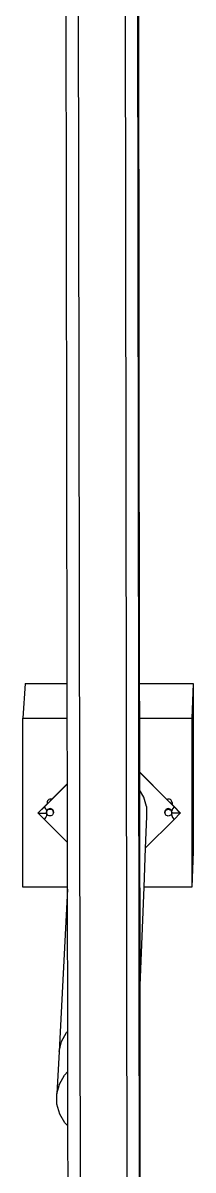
# Model space of a CAD drawing. Header units: inches. Extents: x -614 to 848, y -1045 to 1103.
# Drawn here: x -45.3 to -25.1, y -791.9 to -655.2 of the extents above; entities that cross this region are included whole.
import ezdxf

# ---------------------------------------------------------------- set-up
doc = ezdxf.new("R2010")
doc.units = ezdxf.units.IN
doc.header["$MEASUREMENT"] = 0

msp = doc.modelspace()

# ---------------------------------------------------------------- linework, layer by layer
for p, q in [((-38.10485, -1044.7934), (-41.30631, 1015.55191)), ((-32.59127, -1044.7934), (-35.32949, 1015.55191)), ((-31.14033, -1044.7934), (-33.75664, 1015.55191)), ((-31.67602, -571.94931), (-31.47075, -733.9488)), ((-40.05719, -733.9488), (-40.29761, -584.90229)), ((-45.08974, -733.9488), (-45.34243, -738.06204)), ((-45.08974, -733.9488), (-40.05719, -733.9488)), ((-40.05056, -738.06204), (-40.05719, -733.9488)), ((-31.47075, -733.9488), (-25.06197, -733.9488)), ((-31.47075, -733.9488), (-31.46554, -738.06204)), ((-25.06197, -733.9488), (-25.20242, -738.06204)), ((-25.06197, -733.9488), (-25.06197, -753.97657)), ((-45.34243, -738.06204), (-40.05056, -738.06204)), ((-45.34243, -758.20205), (-45.34243, -738.06204)), ((-40.03796, -745.87197), (-40.05056, -738.06204)), ((-31.46554, -738.06204), (-25.20242, -738.06204)), ((-31.46554, -738.06204), (-31.4574, -744.47989)), ((-25.20242, -738.06204), (-25.20242, -758.20205)), ((-31.4574, -744.47989), (-28.17396, -747.76334)), ((-31.4574, -744.47989), (-31.45737, -744.50925)), ((-31.45737, -744.50925), (-27.32945, -748.63716)), ((-31.45737, -744.50925), (-31.45471, -746.60598)), ((-41.9033, -747.73731), (-40.03796, -745.87197)), ((-41.88444, -747.74512), (-40.03792, -745.8986)), ((-40.03792, -745.8986), (-40.03796, -745.87197)), ((-40.02665, -752.88068), (-40.03792, -745.8986)), ((-42.42943, -748.26344), (-41.9033, -747.73731)), ((-42.42162, -748.2823), (-41.88444, -747.74512)), ((-42.33065, -747.83608), (-42.39717, -747.92277)), ((-42.24396, -747.76957), (-42.33065, -747.83608)), ((-42.14302, -747.72775), (-42.24396, -747.76957)), ((-42.03469, -747.71349), (-42.14302, -747.72775)), ((-41.92636, -747.72775), (-42.03469, -747.71349)), ((-41.9033, -747.73731), (-41.92636, -747.72775)), ((-41.88444, -747.74512), (-41.9033, -747.73731)), ((-30.93348, -747.48341), (-31.45471, -746.60598)), ((-31.45471, -746.60598), (-31.42514, -769.94587)), ((-30.61661, -748.60981), (-30.93348, -747.48341)), ((-28.08806, -747.72775), (-28.17396, -747.76334)), ((-28.17396, -747.76334), (-27.56984, -748.36745)), ((-27.97973, -747.71349), (-28.08806, -747.72775)), ((-27.8714, -747.72775), (-27.97973, -747.71349)), ((-27.77045, -747.76957), (-27.8714, -747.72775)), ((-27.68377, -747.83608), (-27.77045, -747.76957)), ((-27.61725, -747.92277), (-27.68377, -747.83608)), ((-43.52168, -749.35569), (-42.77486, -748.60887)), ((-43.50835, -749.36903), (-42.77648, -748.63716)), ((-42.77486, -748.60887), (-42.77648, -748.63716)), ((-42.77648, -748.63716), (-42.76328, -748.62396)), ((-42.60863, -748.85591), (-42.77648, -748.63716)), ((-42.77486, -748.60887), (-42.46258, -748.29659)), ((-42.76328, -748.62396), (-42.77486, -748.60887)), ((-42.76328, -748.62396), (-42.46418, -748.32487)), ((-42.50311, -749.11064), (-42.60863, -748.85591)), ((-42.51691, -749.15038), (-42.53119, -749.25888)), ((-42.51691, -749.15038), (-42.53119, -749.25888)), ((-42.51691, -749.15038), (-42.53119, -749.25888)), ((-42.53119, -749.25888), (-42.51691, -749.36737)), ((-42.53119, -749.25888), (-42.51691, -749.36737)), ((-42.53119, -749.25888), (-42.51691, -749.36737)), ((-42.5172, -749.26397), (-42.52022, -749.31729)), ((-42.52022, -749.31729), (-42.51513, -749.2786)), ((-42.5174, -749.26257), (-42.50311, -749.15408)), ((-42.5172, -749.26397), (-42.5174, -749.26257)), ((-42.51513, -749.2786), (-42.5172, -749.26397)), ((-42.47503, -749.04928), (-42.51691, -749.15038)), ((-42.47503, -749.04928), (-42.51691, -749.15038)), ((-42.47503, -749.04928), (-42.51691, -749.15038)), ((-42.51513, -749.2786), (-42.50643, -749.21248)), ((-42.50643, -749.21248), (-42.49374, -749.18185)), ((-42.49877, -749.1436), (-42.50311, -749.11064)), ((-42.49877, -749.1436), (-42.50311, -749.15408)), ((-42.46123, -749.05298), (-42.49877, -749.1436)), ((-42.49374, -749.18185), (-42.49877, -749.1436)), ((-42.49374, -749.18185), (-42.46597, -749.11482)), ((-42.40841, -748.96246), (-42.47503, -749.04928)), ((-42.40841, -748.96246), (-42.47503, -749.04928)), ((-42.40841, -748.96246), (-42.47503, -749.04928)), ((-42.46597, -749.11482), (-42.40162, -749.03095)), ((-42.46418, -748.32487), (-42.42162, -748.2823)), ((-42.46258, -748.29659), (-42.46418, -748.32487)), ((-42.45324, -748.13205), (-42.46258, -748.29659)), ((-42.46258, -748.29659), (-42.42943, -748.26344)), ((-42.46123, -749.05298), (-42.39831, -748.97256)), ((-42.43898, -748.02372), (-42.45324, -748.13205)), ((-42.45324, -748.13205), (-42.43898, -748.24038)), ((-42.39717, -747.92277), (-42.43898, -748.02372)), ((-42.43898, -748.24038), (-42.42943, -748.26344)), ((-42.42943, -748.26344), (-42.42162, -748.2823)), ((-42.40162, -749.03095), (-42.36671, -749.00417)), ((-42.39831, -748.97256), (-42.31446, -748.90822)), ((-42.39462, -748.96616), (-42.39831, -748.97256)), ((-42.39831, -748.97256), (-42.36671, -749.00417)), ((-42.3078, -748.89954), (-42.39462, -748.96616)), ((-42.36671, -749.00417), (-42.31775, -748.9666)), ((-42.31775, -748.9666), (-42.22009, -748.92615)), ((-42.31446, -748.90822), (-42.2168, -748.86777)), ((-42.2067, -748.85767), (-42.3078, -748.89954)), ((-42.22009, -748.92615), (-42.11529, -748.91235)), ((-42.2168, -748.86777), (-42.112, -748.85397)), ((-42.09821, -748.84338), (-42.2067, -748.85767)), ((-42.11529, -748.91235), (-42.01048, -748.92615)), ((-42.112, -748.85397), (-42.00721, -748.86777)), ((-41.98971, -748.85767), (-42.09821, -748.84338)), ((-42.01048, -748.92615), (-41.91282, -748.9666)), ((-42.00721, -748.86777), (-41.90955, -748.90822)), ((-41.88861, -748.89954), (-41.98971, -748.85767)), ((-41.91282, -748.9666), (-41.82895, -749.03095)), ((-41.90955, -748.90822), (-41.82569, -748.97256)), ((-41.80179, -748.96616), (-41.88861, -748.89954)), ((-41.82895, -749.03095), (-41.7646, -749.11482)), ((-41.82569, -748.97256), (-41.76134, -749.05642)), ((-41.74897, -749.04928), (-41.81559, -748.96246)), ((-41.74897, -749.04928), (-41.81559, -748.96246)), ((-41.74897, -749.04928), (-41.81559, -748.96246)), ((-41.7646, -749.11482), (-41.72415, -749.21248)), ((-41.76134, -749.05642), (-41.72089, -749.15408)), ((-41.7071, -749.15038), (-41.74897, -749.04928)), ((-41.7071, -749.15038), (-41.74897, -749.04928)), ((-41.7071, -749.15038), (-41.74897, -749.04928)), ((-41.72415, -749.21248), (-41.71257, -749.30043)), ((-41.72089, -749.15408), (-41.7071, -749.25888)), ((-41.7071, -749.25888), (-41.71257, -749.30043)), ((-41.7071, -749.25888), (-41.71035, -749.31729)), ((-41.69281, -749.25888), (-41.7071, -749.15038)), ((-41.69281, -749.25888), (-41.7071, -749.15038)), ((-41.69281, -749.25888), (-41.7071, -749.15038)), ((-41.7071, -749.36737), (-41.69281, -749.25888)), ((-41.7071, -749.36737), (-41.69281, -749.25888)), ((-41.7071, -749.36737), (-41.69281, -749.25888)), ((-30.61661, -748.60981), (-30.60206, -749.77984)), ((-28.41682, -749.16418), (-28.4311, -749.27267)), ((-28.41682, -749.16418), (-28.4311, -749.27267)), ((-28.41682, -749.16418), (-28.4311, -749.27267)), ((-28.4311, -749.27267), (-28.41682, -749.38117)), ((-28.4311, -749.27267), (-28.41682, -749.38117)), ((-28.4311, -749.27267), (-28.41682, -749.38117)), ((-28.41682, -749.27267), (-28.41903, -749.33109)), ((-28.37494, -749.06308), (-28.41682, -749.16418)), ((-28.37494, -749.06308), (-28.41682, -749.16418)), ((-28.37494, -749.06308), (-28.41682, -749.16418)), ((-28.41682, -749.27267), (-28.40302, -749.16788)), ((-28.41408, -749.29347), (-28.41682, -749.27267)), ((-28.41408, -749.29347), (-28.40523, -749.22628)), ((-28.40523, -749.22628), (-28.36478, -749.12862)), ((-28.40302, -749.16788), (-28.36257, -749.07022)), ((-28.30832, -748.97626), (-28.37494, -749.06308)), ((-28.30832, -748.97626), (-28.37494, -749.06308)), ((-28.30832, -748.97626), (-28.37494, -749.06308)), ((-28.36478, -749.12862), (-28.30043, -749.04475)), ((-28.36257, -749.07022), (-28.29822, -748.98636)), ((-28.23161, -748.89954), (-28.31842, -748.96616)), ((-28.31842, -748.96616), (-28.29822, -748.98636)), ((-28.30043, -749.04475), (-28.26614, -749.01844)), ((-28.29822, -748.98636), (-28.21436, -748.92201)), ((-28.29822, -748.98636), (-28.26614, -749.01844)), ((-28.26614, -749.01844), (-28.21656, -748.9804)), ((-28.13051, -748.85767), (-28.23161, -748.89954)), ((-28.21656, -748.9804), (-28.1189, -748.93995)), ((-28.21436, -748.92201), (-28.11671, -748.88156)), ((-28.02201, -748.84338), (-28.13051, -748.85767)), ((-28.1189, -748.93995), (-28.01409, -748.92615)), ((-28.11671, -748.88156), (-28.01191, -748.86777)), ((-27.91352, -748.85767), (-28.02201, -748.84338)), ((-28.01409, -748.92615), (-27.90929, -748.93995)), ((-28.01191, -748.86777), (-27.90711, -748.88156)), ((-27.81242, -748.89954), (-27.91352, -748.85767)), ((-27.90929, -748.93995), (-27.81163, -748.9804)), ((-27.90711, -748.88156), (-27.80946, -748.92201)), ((-27.7256, -748.96616), (-27.81242, -748.89954)), ((-27.81163, -748.9804), (-27.72776, -749.04475)), ((-27.80946, -748.92201), (-27.7256, -748.98636)), ((-27.72776, -749.04475), (-27.66341, -749.12862)), ((-27.65898, -749.05298), (-27.7256, -748.96616)), ((-27.7256, -748.98636), (-27.66125, -749.07022)), ((-27.64888, -749.06308), (-27.7155, -748.97626)), ((-27.64888, -749.06308), (-27.7155, -748.97626)), ((-27.64888, -749.06308), (-27.7155, -748.97626)), ((-27.66341, -749.12862), (-27.62295, -749.22628)), ((-27.66125, -749.07022), (-27.6208, -749.16788)), ((-27.6171, -749.15408), (-27.65898, -749.05298)), ((-27.607, -749.16418), (-27.64888, -749.06308)), ((-27.607, -749.16418), (-27.64888, -749.06308)), ((-27.607, -749.16418), (-27.64888, -749.06308)), ((-27.62295, -749.22628), (-27.6205, -749.24493)), ((-27.6208, -749.16788), (-27.61558, -749.20755)), ((-27.61558, -749.20755), (-27.6205, -749.24493)), ((-27.6205, -749.24493), (-27.61193, -749.31005)), ((-27.57543, -748.02372), (-27.61725, -747.92277)), ((-27.61282, -749.18661), (-27.6171, -749.15408)), ((-27.61282, -749.18661), (-27.61558, -749.20755)), ((-27.61558, -749.20755), (-27.607, -749.27267)), ((-27.60282, -749.11064), (-27.61282, -749.18661)), ((-27.60282, -749.26257), (-27.61282, -749.18661)), ((-27.607, -749.27267), (-27.61193, -749.31005)), ((-27.60811, -749.30277), (-27.60282, -749.26257)), ((-27.607, -749.27267), (-27.60811, -749.30277)), ((-27.59272, -749.27267), (-27.607, -749.16418)), ((-27.59272, -749.27267), (-27.607, -749.16418)), ((-27.59272, -749.27267), (-27.607, -749.16418)), ((-27.607, -749.38117), (-27.59272, -749.27267)), ((-27.607, -749.38117), (-27.59272, -749.27267)), ((-27.607, -749.38117), (-27.59272, -749.27267)), ((-27.49731, -748.85591), (-27.60282, -749.11064)), ((-27.5842, -748.26155), (-27.57543, -748.24038)), ((-27.56117, -748.13205), (-27.57543, -748.02372)), ((-27.57543, -748.24038), (-27.56117, -748.13205)), ((-27.56117, -748.13205), (-27.56984, -748.36745)), ((-27.56984, -748.36745), (-27.32842, -748.60887)), ((-27.32945, -748.63716), (-27.49731, -748.85591)), ((-27.32842, -748.60887), (-27.32945, -748.63716)), ((-27.32945, -748.63716), (-26.5826, -749.38401)), ((-27.32842, -748.60887), (-26.5816, -749.35569)), ((-43.52168, -749.35569), (-43.52333, -749.38401)), ((-43.52333, -749.38401), (-43.50835, -749.36903)), ((-42.77648, -750.13086), (-43.52333, -749.38401)), ((-43.52333, -749.38401), (-42.51144, -749.38401)), ((-43.52333, -749.38401), (-42.51144, -749.38401)), ((-43.52333, -749.38401), (-42.51144, -749.38401)), ((-43.50835, -749.36903), (-43.52168, -749.35569)), ((-42.77648, -750.13086), (-42.60863, -749.91211)), ((-40.02665, -752.88068), (-42.77648, -750.13086)), ((-42.60863, -749.91211), (-42.50311, -749.65737)), ((-42.50643, -749.42209), (-42.52022, -749.31729)), ((-42.51691, -749.36737), (-42.5121, -749.37897)), ((-42.51691, -749.36737), (-42.5121, -749.37897)), ((-42.51691, -749.36737), (-42.5121, -749.37897)), ((-42.48041, -749.48491), (-42.50643, -749.42209)), ((-42.50311, -749.65737), (-42.48041, -749.48491)), ((-42.46597, -749.51976), (-42.48041, -749.48491)), ((-42.40162, -749.60362), (-42.46597, -749.51976)), ((-42.31775, -749.66798), (-42.40162, -749.60362)), ((-42.22009, -749.70843), (-42.31775, -749.66798)), ((-42.11529, -749.72223), (-42.22009, -749.70843)), ((-42.01048, -749.70843), (-42.11529, -749.72223)), ((-41.91282, -749.66798), (-42.01048, -749.70843)), ((-41.82895, -749.60362), (-41.91282, -749.66798)), ((-41.7646, -749.51976), (-41.82895, -749.60362)), ((-41.72415, -749.42209), (-41.7646, -749.51976)), ((-41.71035, -749.31729), (-41.72415, -749.42209)), ((-41.72153, -749.40221), (-41.70827, -749.37021)), ((-41.72153, -749.40221), (-41.70827, -749.37021)), ((-41.72153, -749.40221), (-41.70827, -749.37021)), ((-41.71257, -749.30043), (-41.71035, -749.31729)), ((-41.70827, -749.37021), (-41.7071, -749.36737)), ((-41.70827, -749.37021), (-41.7071, -749.36737)), ((-41.70827, -749.37021), (-41.7071, -749.36737)), ((-30.60206, -749.77984), (-30.75626, -753.55766)), ((-27.32945, -750.13086), (-30.75626, -753.55766)), ((-28.41903, -749.33109), (-28.41408, -749.29347)), ((-28.40523, -749.43589), (-28.41903, -749.33109)), ((-28.41682, -749.38117), (-28.4104, -749.39666)), ((-28.41682, -749.38117), (-28.4104, -749.39666)), ((-28.41682, -749.38117), (-28.4104, -749.39666)), ((-28.36478, -749.53356), (-28.40523, -749.43589)), ((-28.30043, -749.61742), (-28.36478, -749.53356)), ((-28.21656, -749.68177), (-28.30043, -749.61742)), ((-28.1189, -749.72223), (-28.21656, -749.68177)), ((-28.01409, -749.73602), (-28.1189, -749.72223)), ((-27.90929, -749.72223), (-28.01409, -749.73602)), ((-27.81163, -749.68177), (-27.90929, -749.72223)), ((-27.72776, -749.61742), (-27.81163, -749.68177)), ((-27.66341, -749.53356), (-27.72776, -749.61742)), ((-27.6298, -749.45243), (-27.66341, -749.53356)), ((-27.62295, -749.43589), (-27.6298, -749.45243)), ((-27.6298, -749.45243), (-27.60282, -749.65737)), ((-27.60916, -749.33109), (-27.62295, -749.43589)), ((-27.61982, -749.41212), (-27.60818, -749.38401)), ((-27.61982, -749.41212), (-27.60818, -749.38401)), ((-27.61982, -749.41212), (-27.60818, -749.38401)), ((-27.60818, -749.38401), (-27.61612, -749.38401)), ((-27.60818, -749.38401), (-27.61612, -749.38401)), ((-27.60818, -749.38401), (-27.61612, -749.38401)), ((-27.61193, -749.31005), (-27.6105, -749.32089)), ((-27.6105, -749.32089), (-27.60811, -749.30277)), ((-27.6105, -749.32089), (-27.60916, -749.33109)), ((-27.60811, -749.30277), (-27.60916, -749.33109)), ((-27.60818, -749.38401), (-27.607, -749.38117)), ((-27.60818, -749.38401), (-27.607, -749.38117)), ((-27.60818, -749.38401), (-27.607, -749.38117)), ((-26.5826, -749.38401), (-27.60818, -749.38401)), ((-26.5826, -749.38401), (-27.60818, -749.38401)), ((-26.5826, -749.38401), (-27.60818, -749.38401)), ((-27.60282, -749.65737), (-27.49731, -749.91211)), ((-27.49731, -749.91211), (-27.32945, -750.13086)), ((-26.5826, -749.38401), (-27.32945, -750.13086)), ((-26.5816, -749.35569), (-26.5826, -749.38401)), ((-40.01807, -758.20205), (-40.02665, -752.88068)), ((-30.75626, -753.55766), (-30.94582, -758.20205)), ((-25.06197, -753.97657), (-25.20242, -758.20205)), ((-40.01807, -758.20205), (-45.34243, -758.20205)), ((-40.01766, -758.45817), (-41.0375, -777.7873)), ((-40.01766, -758.45817), (-40.01807, -758.20205)), ((-39.99034, -775.39283), (-40.01766, -758.45817)), ((-30.94582, -758.20205), (-31.42514, -769.94587)), ((-25.20242, -758.20205), (-30.94582, -758.20205)), ((-31.42514, -769.94587), (-31.22261, -929.77587)), ((-41.0375, -777.7873), (-40.73751, -776.60936)), ((-40.73751, -776.60936), (-40.14286, -775.54919)), ((-40.14286, -775.54919), (-39.99034, -775.39283)), ((-39.98263, -780.17508), (-39.99034, -775.39283)), ((-41.0375, -777.7873), (-41.30517, -782.86048)), ((-41.00322, -781.67485), (-40.4047, -780.60777)), ((-40.4047, -780.60777), (-39.98263, -780.17508)), ((-39.97216, -786.66625), (-39.98263, -780.17508)), ((-41.30517, -782.86048), (-41.00322, -781.67485)), ((-41.28996, -784.08386), (-41.30517, -782.86048)), ((-40.95864, -785.26162), (-41.28996, -784.08386)), ((-40.33378, -786.3135), (-40.95864, -785.26162)), ((-39.97216, -786.66625), (-40.33378, -786.3135)), ((-39.74132, -929.77587), (-39.97216, -786.66625))]:
    msp.add_line(p, q)

doc.saveas('drawing.dxf')
